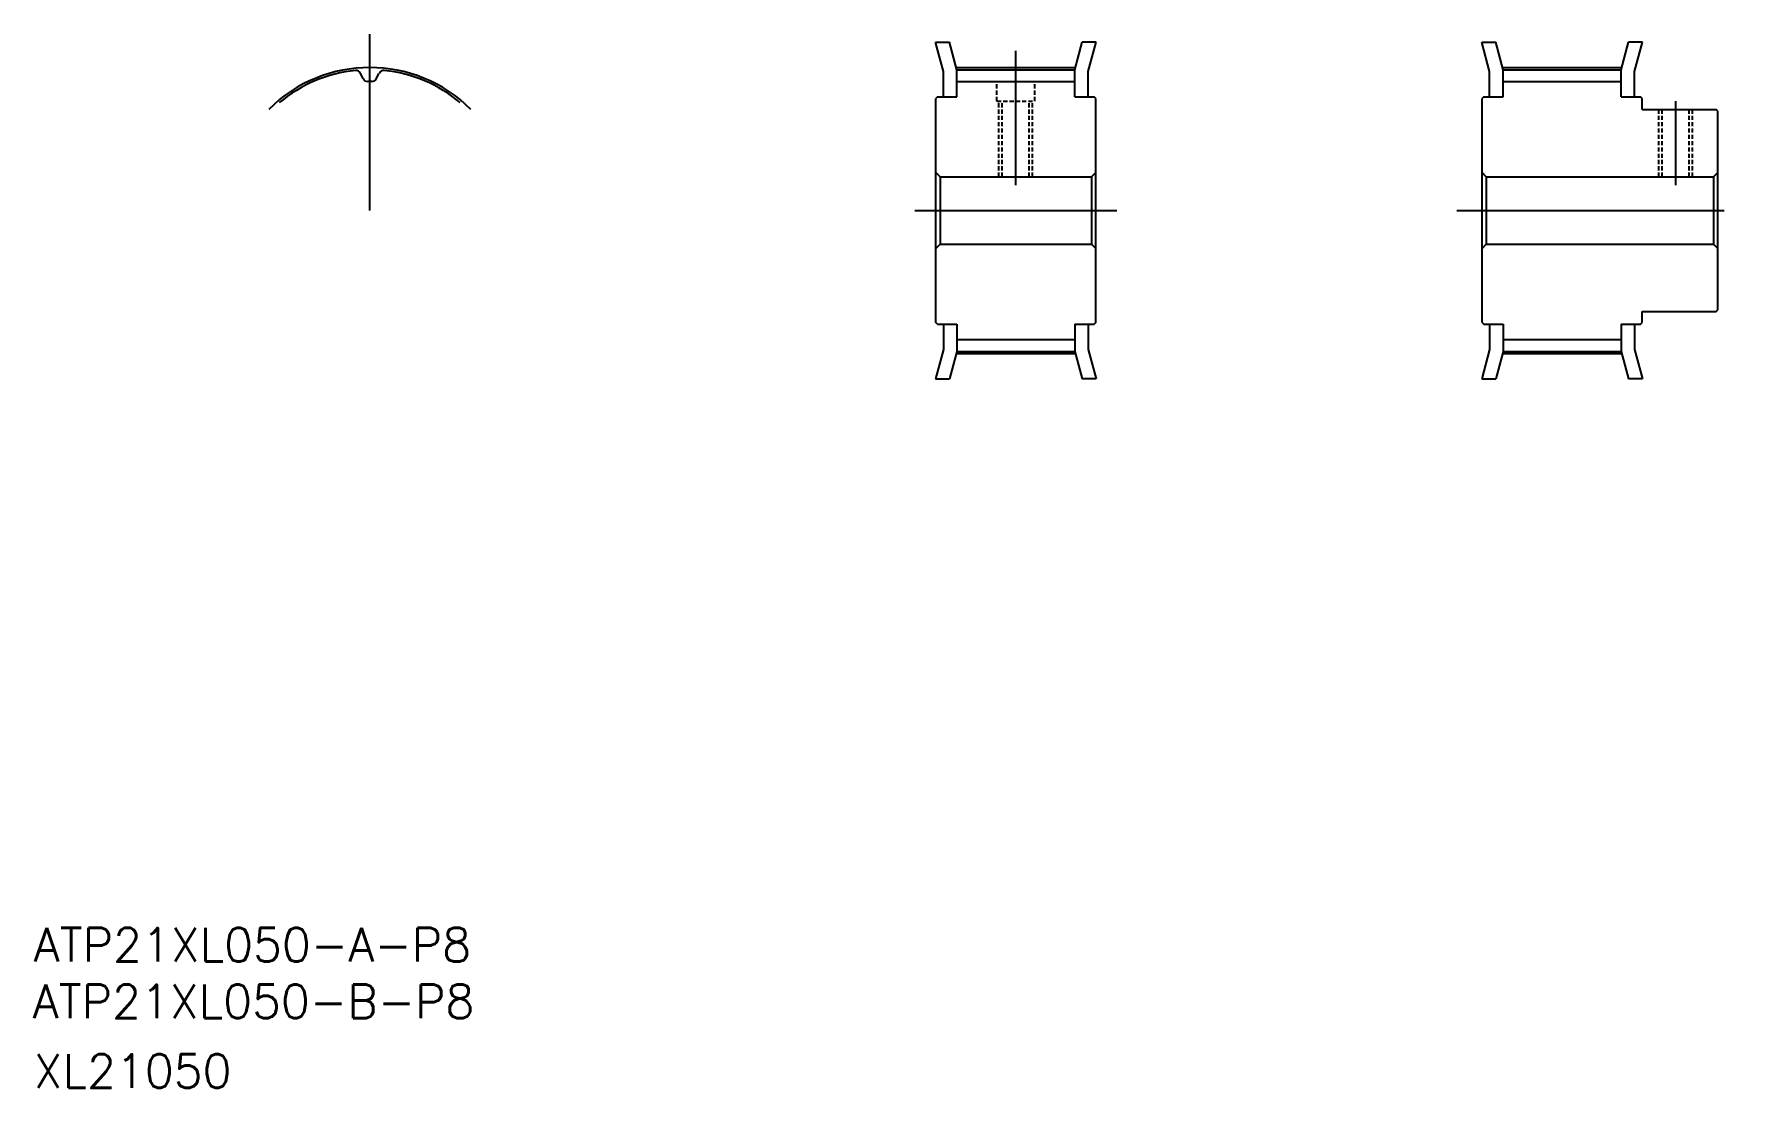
# Model space of a CAD drawing. Extents: x 10 to 213, y 10 to 135.
import ezdxf

# ---------------------------------------------------------------- set-up
doc = ezdxf.new("R2010")
doc.units = 0
doc.linetypes.add('CENTER', pattern=[50.8, 31.75, -6.35, 6.35, -6.35])
doc.linetypes.add('DASHED', pattern=[0.75, 0.5, -0.25])
doc.layers.get('0').update_dxf_attribs({"linetype": 'CONTINUOUS'})
doc.layers.add('CENTER', color=1, linetype='CENTER')
doc.styles.get("Standard").update_dxf_attribs({"font": 'txt', "bigfont": 'BIGFONT'})

msp = doc.modelspace()

# ---------------------------------------------------------------- linework, layer by layer
at = {"color": 7, "linetype": 'CONTINUOUS'}
for p, q in [((118.04, 130.72), (117.11, 134.21)), ((117.11, 134.21), (118.77, 134.21)), ((119.64, 130.93), (118.77, 134.21)), ((133.64, 130.93), (134.52, 134.21)), ((136.18, 134.21), (134.52, 134.21)), ((135.24, 130.72), (136.18, 134.21)), ((182.92, 130.72), (181.99, 134.21)), ((181.99, 134.21), (183.64, 134.21)), ((184.52, 130.93), (183.64, 134.21)), ((198.52, 130.93), (199.4, 134.21)), ((201.06, 134.21), (199.4, 134.21)), ((200.12, 130.72), (201.06, 134.21)), ((49.12, 129.88), (48.83, 130.5)), ((50.73, 129.88), (51.01, 130.5)), ((118.04, 127.71), (118.04, 130.72)), ((119.64, 130.93), (133.64, 130.93)), ((119.64, 127.71), (119.64, 130.93)), ((133.64, 127.71), (133.64, 130.93)), ((135.24, 127.71), (135.24, 130.72)), ((182.92, 127.71), (182.92, 130.72)), ((184.52, 130.93), (198.52, 130.93)), ((184.52, 127.71), (184.52, 130.93)), ((198.52, 127.71), (198.52, 130.93)), ((200.12, 127.71), (200.12, 130.72)), ((117.34, 127.71), (117.14, 127.51)), ((117.34, 127.71), (119.64, 127.71)), ((119.64, 129.53), (133.64, 129.53)), ((133.64, 127.71), (135.94, 127.71)), ((136.14, 127.51), (135.94, 127.71)), ((182.22, 127.71), (182.02, 127.51)), ((182.22, 127.71), (184.52, 127.71)), ((184.52, 129.53), (198.52, 129.53)), ((198.52, 127.71), (200.82, 127.71)), ((201.02, 127.51), (200.82, 127.71)), ((117.14, 100.91), (117.14, 127.51)), ((136.14, 100.91), (136.14, 127.51)), ((182.02, 100.91), (182.02, 127.51)), ((201.02, 126.21), (201.02, 127.51)), ((201.02, 126.21), (209.82, 126.21)), ((210.02, 126.01), (209.82, 126.21)), ((210.02, 102.41), (210.02, 126.01)), ((117.64, 118.21), (117.14, 118.71)), ((117.64, 118.21), (135.64, 118.21)), ((117.64, 118.21), (117.64, 110.21)), ((135.64, 118.21), (136.14, 118.71)), ((135.64, 118.21), (135.64, 110.21)), ((182.52, 118.21), (182.02, 118.71)), ((182.52, 118.21), (209.52, 118.21)), ((182.52, 118.21), (182.52, 110.21)), ((209.52, 118.21), (210.02, 118.71)), ((209.52, 118.21), (209.52, 110.21)), ((117.14, 109.71), (117.64, 110.21)), ((117.64, 110.21), (135.64, 110.21)), ((136.14, 109.71), (135.64, 110.21)), ((182.02, 109.71), (182.52, 110.21)), ((182.52, 110.21), (209.52, 110.21)), ((210.02, 109.71), (209.52, 110.21)), ((201.02, 100.91), (201.02, 102.21)), ((201.02, 102.21), (209.82, 102.21)), ((209.82, 102.21), (210.02, 102.41)), ((117.34, 100.71), (117.14, 100.91)), ((117.34, 100.71), (119.64, 100.71)), ((118.04, 100.71), (118.04, 97.69)), ((119.64, 100.71), (119.64, 97.48)), ((133.64, 100.71), (133.64, 97.48)), ((133.64, 100.71), (135.94, 100.71)), ((135.24, 100.71), (135.24, 97.69)), ((136.14, 100.91), (135.94, 100.71)), ((182.02, 100.91), (182.22, 100.71)), ((182.22, 100.71), (184.52, 100.71)), ((182.92, 100.71), (182.92, 97.69)), ((184.52, 100.71), (184.52, 97.48)), ((198.52, 100.71), (198.52, 97.48)), ((198.52, 100.71), (200.82, 100.71)), ((200.12, 100.71), (200.12, 97.69)), ((200.82, 100.71), (201.02, 100.91)), ((118.04, 97.69), (117.11, 94.21)), ((119.64, 97.48), (118.77, 94.21)), ((119.64, 98.88), (133.64, 98.88)), ((119.64, 97.48), (133.64, 97.48)), ((133.64, 97.48), (134.52, 94.21)), ((135.24, 97.69), (136.18, 94.21)), ((182.92, 97.69), (181.99, 94.21)), ((184.52, 97.48), (183.64, 94.21)), ((184.52, 98.88), (198.52, 98.88)), ((184.52, 97.48), (198.52, 97.48)), ((198.52, 97.48), (199.4, 94.21)), ((200.12, 97.69), (201.06, 94.21)), ((117.11, 94.21), (118.77, 94.21)), ((136.18, 94.21), (134.52, 94.21)), ((181.99, 94.21), (183.64, 94.21)), ((201.06, 94.21), (199.4, 94.21))]:
    msp.add_line(p, q, dxfattribs=at)
at = {"color": 3, "linetype": 'DASHED'}
for p, q in [((124.39, 127.21), (124.39, 129.53)), ((128.89, 127.21), (128.89, 129.53)), ((124.39, 127.21), (128.89, 127.21)), ((124.64, 118.21), (124.64, 127.21)), ((125.04, 118.21), (125.04, 127.21)), ((128.24, 118.21), (128.24, 127.21)), ((128.64, 118.21), (128.64, 127.21)), ((203.02, 118.21), (203.02, 126.21)), ((203.42, 118.21), (203.42, 126.21)), ((206.62, 118.21), (206.62, 126.21)), ((207.02, 118.21), (207.02, 126.21))]:
    msp.add_line(p, q, dxfattribs=at)
at = {"color": 7, "linetype": 'CONTINUOUS'}
for centre, radius, start, end in [((49.92, 114.21), 16.72, 95.8532, 130), ((48.28, 130.24), 0.61, 25, 95.8532), ((49.67, 130.14), 0.61, 205, 270.9047), ((50.17, 130.14), 0.61, 269.0953, 335), ((51.57, 130.24), 0.61, 84.1468, 155), ((49.92, 114.21), 16.72, 50, 84.1468), ((49.92, 114.21), 15.32, 89.0953, 90.9047)]:
    msp.add_arc(centre, radius, start, end, dxfattribs=at)
at = {"layer": 'CENTER', "color": 1, "linetype": 'CENTER'}
for p, q in [((49.92, 114.21), (49.92, 135.16)), ((126.64, 117.21), (126.64, 133.19)), ((119.64, 131.19), (133.64, 131.19)), ((184.52, 131.19), (198.52, 131.19)), ((205.02, 117.21), (205.02, 127.21)), ((114.64, 114.21), (138.64, 114.21)), ((179.02, 114.21), (212.52, 114.21)), ((119.64, 97.23), (133.64, 97.23)), ((184.52, 97.23), (198.52, 97.23))]:
    msp.add_line(p, q, dxfattribs=at)
msp.add_arc((49.92, 114.21), 16.98, 45, 135, dxfattribs=at)

# ---------------------------------------------------------------- texts
at = {"color": 7, "linetype": 'CONTINUOUS'}
for s, p in [('ATP21XL050-A-P8', (10, 25)), ('ATP21XL050-B-P8', (9.88, 18.28)), ('XL21050', (10, 10))]:
    msp.add_text(s, height=4, dxfattribs=at).set_placement(p)

doc.saveas('drawing.dxf')
